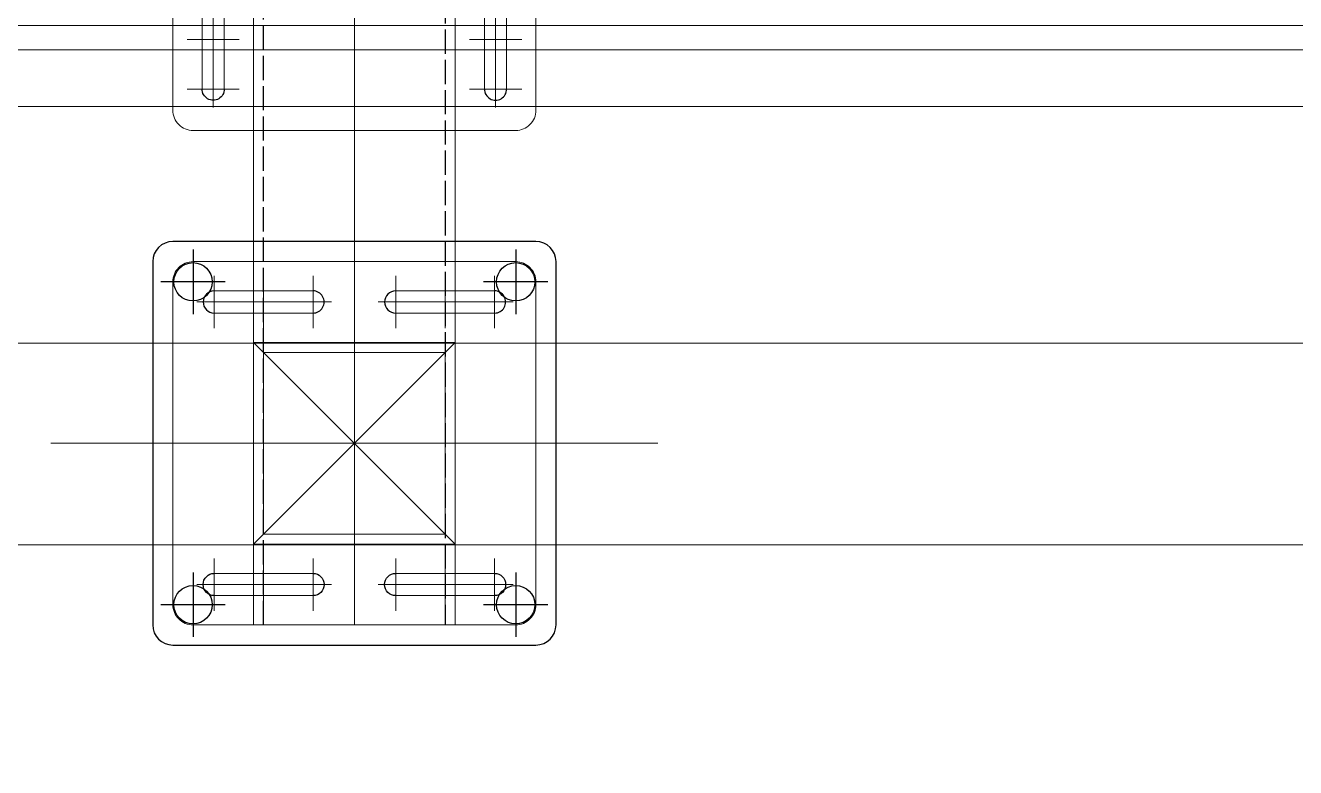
# Model space of a CAD drawing. Header units: millimetres. Extents: x 845401 to 948039, y 511594 to 550263.
# Drawn here: x 923305 to 923935, y 530936 to 531304 of the extents above; entities that cross this region are included whole.
import ezdxf

# ---------------------------------------------------------------- set-up
doc = ezdxf.new("R2010")
doc.units = ezdxf.units.MM
doc.linetypes.add('ACAD_ISO02W100', pattern=[15, 12, -3])
doc.linetypes.add('CENTER', pattern=[0])
for name, color, linetype in [('00', 7, 'Continuous'), ('3中心线层', 1, 'CENTER'), ('虚线', 4, 'ACAD_ISO02W100')]:
    doc.layers.add(name, color=color, linetype=linetype)
for name, color, linetype, lineweight in [('A-剖-0.10mm.......SECT-L01', 255, 'Continuous', 18), ('中心线', 1, 'CENTER', 9), ('粗实线', 7, 'Continuous', 30)]:
    doc.layers.add(name, color=color, linetype=linetype, lineweight=lineweight)

# ---------------------------------------------------------------- blocks, each defined once
blk = doc.blocks.new('C线')
at = {"layer": 'A-剖-0.10mm.......SECT-L01', "color": 2, "elevation": 25.38}
blk.add_lwpolyline([(1000374.96, 469706.58), (1006374.96, 469706.58), (1006374.96, 470141.58), (1000374.96, 470141.58)], close=True, dxfattribs=at)
blk = doc.blocks.new('G$C0CC04805')
for p, q in [((48.15, 18.45), (-0.85, 18.45)), ((48.15, 7.45), (-0.85, 7.45))]:
    blk.add_line(p, q)
at = {"layer": '中心线'}
for p, q in [((-0.85, 25.91), (-0.85, 0)), ((23.65, 25.91), (23.65, 0)), ((48.15, 25.91), (48.15, 0)), ((57.35, 12.95), (-9.5, 12.95))]:
    blk.add_line(p, q, dxfattribs=at)
at = {"layer": '粗实线'}
for centre, start, end in [((-0.85, 12.95), 90, 270), ((48.15, 12.95), 270, 90)]:
    blk.add_arc(centre, 5.5, start, end, dxfattribs=at)
blk = doc.blocks.new('G$C4B261617')
blk.add_lwpolyline([(165, -5), (5, -5, -0.414214), (-5, 5), (-5, 165, -0.414214), (5, 175), (165, 175, -0.414214), (175, 165), (175, 5, -0.414214)], format="xyb", close=True)
at = {"rotation": 90.00000000000001}
for p in [(27.95, 106.35), (27.95, 16.35)]:
    blk.add_blockref('G$C0CC04805', p, dxfattribs=at)
at = {"xscale": -1, "rotation": 270}
for p in [(142.05, 106.35), (142.05, 16.35)]:
    blk.add_blockref('G$C0CC04805', p, dxfattribs=at)
blk = doc.blocks.new('G$C42BA1229')
for p, q in [((0, 140), (1870, 140)), ((0, 40), (0, 140)), ((1870, 40), (0, 40))]:
    blk.add_line(p, q)
at = {"layer": '虚线'}
for p, q in [((0, 135), (1870, 135)), ((1870, 45), (0, 45))]:
    blk.add_line(p, q, dxfattribs=at)
at = {"color": 1, "xscale": -1, "rotation": 89.99999999999977}
blk.add_blockref('G$C4B261617', (420, 175), dxfattribs=at)
blk = doc.blocks.new('G$C701B5E6C')
at = {"ltscale": 20}
blk.add_lwpolyline([(40, 40), (40, 140), (140, 140), (140, 40)], close=True, dxfattribs=at)
at = {"color": 2, "ltscale": 20}
blk.add_lwpolyline([(45, 45), (45, 135), (135, 135), (135, 45)], close=True, dxfattribs=at)
at = {"layer": 'A-剖-0.10mm.......SECT-L01'}
for p, q in [((140, 40), (40, 140)), ((140, 140), (40, 40))]:
    blk.add_line(p, q, dxfattribs=at)
at = {"color": 1, "xscale": -1, "rotation": 89.99999999999974}
blk.add_blockref('G$C4B261617', (175, 175), dxfattribs=at)
blk = doc.blocks.new('G$CCE96E720')
at = {"color": 7, "linetype": 'Continuous', "lineweight": 25}
for p, q in [((190, 200), (10, 200)), ((0, 190), (0, 10)), ((200, 10), (200, 190)), ((10, 0), (190, 0))]:
    blk.add_line(p, q, dxfattribs=at)
for centre in [(20, 180), (180, 180), (20, 20), (180, 20)]:
    blk.add_circle(centre, 9.5, dxfattribs=at)
for centre, start, end in [((10, 190), 90, 180), ((190, 190), 0, 90), ((10, 10), 180, 270), ((190, 10), 270, 0)]:
    blk.add_arc(centre, 10, start, end, dxfattribs=at)
at = {"layer": '3中心线层', "ltscale": 20}
for p, q in [((20, 164.02), (20, 195.98)), ((180, 164.02), (180, 195.98)), ((35.98, 180), (4.02, 180)), ((195.98, 180), (164.02, 180)), ((20, 4.02), (20, 35.98)), ((180, 4.02), (180, 35.98)), ((35.98, 20), (4.02, 20)), ((195.98, 20), (164.02, 20))]:
    blk.add_line(p, q, dxfattribs=at)
blk = doc.blocks.new('G$C2713E08D')
at = {"ltscale": 20}
blk.add_lwpolyline([(50, 40), (150, 40), (150, 140), (50, 140)], close=True, dxfattribs=at)
at = {"color": 2, "ltscale": 20}
blk.add_lwpolyline([(55, 45), (145, 45), (145, 135), (55, 135)], close=True, dxfattribs=at)
at = {"layer": 'A-剖-0.10mm.......SECT-L01'}
for p, q in [((50, 140), (150, 40)), ((150, 140), (50, 40))]:
    blk.add_line(p, q, dxfattribs=at)
at = {"layer": 'A-剖-0.10mm.......SECT-L01', "xscale": -1, "rotation": 270}
blk.add_blockref('G$CCE96E720', (0, -10), dxfattribs=at)
blk = doc.blocks.new('G$CAE1C0C6B')
at = {"layer": 'A-剖-0.10mm.......SECT-L01', "xscale": -1, "rotation": 270}
blk.add_blockref('G$C2713E08D', (10, 0), dxfattribs=at)
blk = doc.blocks.new('G$C8AF01A7C')
at = {"layer": 'A-剖-0.10mm.......SECT-L01'}
blk.add_blockref('G$CAE1C0C6B', (0, 0), dxfattribs=at)
at = {"layer": 'A-剖-0.10mm.......SECT-L01', "rotation": 90}
blk.add_blockref('G$C701B5E6C', (190, 10), dxfattribs=at)
blk = doc.blocks.new('A$C43D91BAB')
at = {"layer": '中心线'}
for p, q in [((150.49, 10, 5486.14), (150.49, 1880, 5486.14)), ((0, 100, 5486.14), (300.98, 100, 5486.14))]:
    blk.add_line(p, q, dxfattribs=at)
at = {"layer": 'A-剖-0.10mm.......SECT-L01', "rotation": 90}
for name, p in [('G$C42BA1229', (240.49, 10, 5486.14)), ('G$C8AF01A7C', (250.49, 0, 5486.14))]:
    blk.add_blockref(name, p, dxfattribs=at)
blk = doc.blocks.new('BC线平台')
at = {"layer": 'A-剖-0.10mm.......SECT-L01', "color": 2, "elevation": 0.98}
blk.add_lwpolyline([(776874.46, 363350.44), (808174.13, 363350.44), (808174.13, 363250.44), (776874.46, 363250.44)], close=True, dxfattribs=at)
at = {"layer": 'A-剖-0.10mm.......SECT-L01', "elevation": -2.62}
blk.add_lwpolyline([(797641.28, 363222.2), (797641.28, 362787.2), (809792.31, 362787.47), (809792.31, 363222.47)], close=True, dxfattribs=at)
at = {"layer": 'A-剖-0.10mm.......SECT-L01', "color": 1, "elevation": 29.94}
blk.add_lwpolyline([(797641.36, 363005.09), (807372.78, 363005.09), (807372.78, 363105.09), (797641.36, 363105.09)], close=True, dxfattribs=at)
at = {"color": 0, "linetype": 'ByBlock'}
blk.add_blockref('A$C43D91BAB', (802629.42, 362955.44, -5485.17), dxfattribs=at)

msp = doc.modelspace()

# ---------------------------------------------------------------- block references
at = {"layer": '00'}
for name, p in [('BC线平台', (120688.34, 168041.31, -0.98)), ('C线', (-81869.83, 61162.22))]:
    msp.add_blockref(name, p, dxfattribs=at)

doc.saveas('drawing.dxf')
